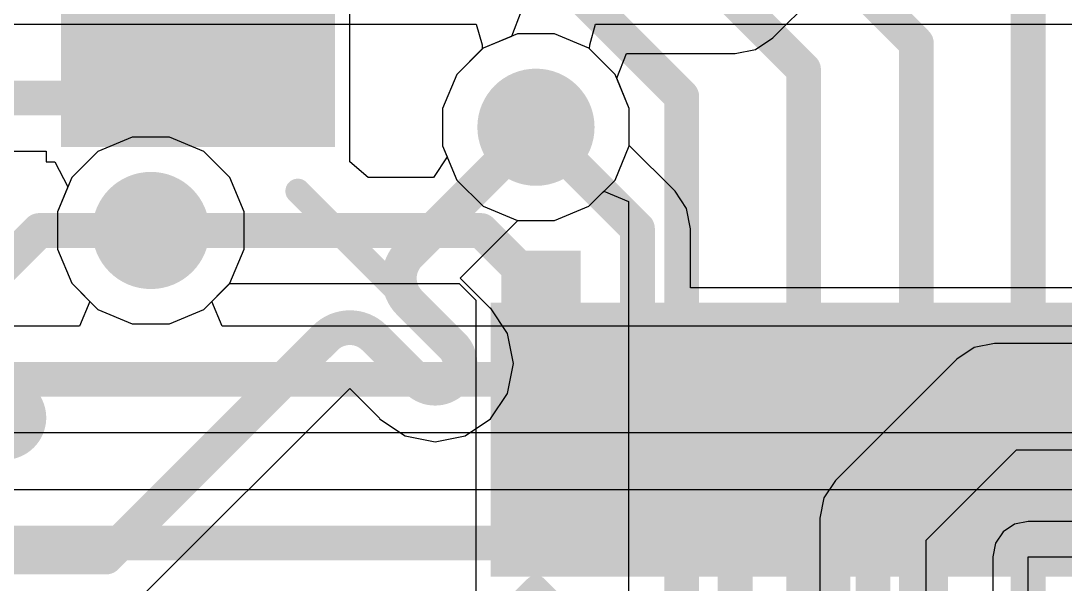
# Model space of a CAD drawing. Header units: inches. Extents: x -3 to 128, y -12 to 41.
# Drawn here: x 91.38 to 96.73, y 12.07 to 14.95 of the extents above; entities that cross this region are included whole.
import ezdxf

# ---------------------------------------------------------------- set-up
doc = ezdxf.new("R2010")
doc.units = ezdxf.units.IN
for name, color, linetype in [('Bottom Layer', 5, 'Continuous'), ('Layer 1', 16, 'Continuous'), ('Layer 2', 76, 'Continuous'), ('Top Layer', 1, 'Continuous'), ('Top Overlay', 2, 'Continuous'), ('Top Paste', 8, 'Continuous'), ('Top Solder', 216, 'Continuous'), ('Via Holes', 16, 'Continuous')]:
    doc.layers.add(name, color=color, linetype=linetype)

msp = doc.modelspace()

# ---------------------------------------------------------------- hatches: boundary and pattern name
at = {"layer": 'Bottom Layer'}
h = msp.add_hatch(color=5, dxfattribs=at)
edge = h.paths.add_edge_path()
edge.add_arc((94.02032249999999, 14.40906694), 0.2999994, 0, 360)
h = msp.add_hatch(color=5, dxfattribs=at)
edge = h.paths.add_edge_path()
edge.add_arc((92.04889642, 13.88034054), 0.2999994, 0, 360)
at = {"layer": 'Layer 1'}
h = msp.add_hatch(color=16, dxfattribs=at)
edge = h.paths.add_edge_path()
edge.add_arc((94.02032249999999, 14.40906694), 0.2999994, 0, 360)
h = msp.add_hatch(color=16, dxfattribs=at)
edge = h.paths.add_edge_path()
edge.add_arc((92.04889642, 13.88034054), 0.2999994, 0, 360)
at = {"layer": 'Layer 2'}
h = msp.add_hatch(color=76, dxfattribs=at)
edge = h.paths.add_edge_path()
edge.add_arc((94.02032249999999, 14.40906694), 0.2999994, 0, 360)
h = msp.add_hatch(color=76, dxfattribs=at)
edge = h.paths.add_edge_path()
edge.add_arc((92.04889642, 13.88034054), 0.2999994, 0, 360)
at = {"layer": 'Top Layer'}
for points in [[(92.89012283, 14.90906848), (91.69012269, 14.90906848), (91.69012269, 15.20906788), (92.89012283, 15.20906788)], [(92.89012283, 14.40906694), (91.69012269, 14.40906694), (91.69012269, 14.70906634), (92.89012283, 14.70906634)], [(93.89012209999999, 12.20906753), (93.89012209999999, 13.40906767), (94.1901215, 13.40906767), (94.1901215, 12.20906753)], [(94.39012109999999, 12.20906753), (94.39012109999999, 13.40906767), (94.69012049999999, 13.40906767), (94.69012049999999, 12.20906753)], [(94.89012264, 12.20906753), (94.89012264, 13.40906767), (95.19012203999999, 13.40906767), (95.19012203999999, 12.20906753)], [(95.39012163999999, 12.20906753), (95.39012163999999, 13.40906767), (95.69012104, 13.40906767), (95.69012104, 12.20906753)], [(95.89012318, 12.20906753), (95.89012318, 13.40906767), (96.19012258, 13.40906767), (96.19012258, 12.20906753)], [(96.39012218, 12.20906753), (96.39012218, 13.40906767), (96.69012158, 13.40906767), (96.69012158, 12.20906753)]]:
    msp.add_hatch(color=1, dxfattribs=at).paths.add_polyline_path(points)
h = msp.add_hatch(color=1, dxfattribs=at)
edge = h.paths.add_edge_path()
edge.add_arc((94.02032249999999, 14.40906694), 0.2999994, 0, 360)
h = msp.add_hatch(color=1, dxfattribs=at)
edge = h.paths.add_edge_path()
edge.add_arc((92.04889642, 13.88034054), 0.2999994, 0, 360)
at = {"layer": 'Top Overlay'}
msp.add_hatch(color=2, dxfattribs=at).paths.add_polyline_path([(94.24887932, 13.49787496), (94.24887932, 13.77727496), (93.84247932, 13.77727496), (93.84247932, 13.49787496)])
at = {"layer": 'Top Paste'}
for points in [[(92.89012283, 14.90906848), (91.69012269, 14.90906848), (91.69012269, 15.20906788), (92.89012283, 15.20906788)], [(92.89012283, 14.40906694), (91.69012269, 14.40906694), (91.69012269, 14.70906634), (92.89012283, 14.70906634)], [(93.89012209999999, 12.20906753), (93.89012209999999, 13.40906767), (94.1901215, 13.40906767), (94.1901215, 12.20906753)], [(94.39012109999999, 12.20906753), (94.39012109999999, 13.40906767), (94.69012049999999, 13.40906767), (94.69012049999999, 12.20906753)], [(94.89012264, 12.20906753), (94.89012264, 13.40906767), (95.19012203999999, 13.40906767), (95.19012203999999, 12.20906753)], [(95.39012163999999, 12.20906753), (95.39012163999999, 13.40906767), (95.69012104, 13.40906767), (95.69012104, 12.20906753)], [(95.89012318, 12.20906753), (95.89012318, 13.40906767), (96.19012258, 13.40906767), (96.19012258, 12.20906753)], [(96.39012218, 12.20906753), (96.39012218, 13.40906767), (96.69012158, 13.40906767), (96.69012158, 12.20906753)]]:
    msp.add_hatch(color=8, dxfattribs=at).paths.add_polyline_path(points)
at = {"layer": 'Top Solder'}
for points in [[(92.99172282999999, 14.80746848), (91.58852268999999, 14.80746848), (91.58852268999999, 15.31066788), (92.99172282999999, 15.31066788)], [(92.99172282999999, 14.30746694), (91.58852268999999, 14.30746694), (91.58852268999999, 14.81066634), (92.99172282999999, 14.81066634)], [(93.7885221, 12.10746753), (93.7885221, 13.51066767), (94.2917215, 13.51066767), (94.2917215, 12.10746753)], [(94.28852109999998, 12.10746753), (94.28852109999998, 13.51066767), (94.7917205, 13.51066767), (94.7917205, 12.10746753)], [(94.78852264, 12.10746753), (94.78852264, 13.51066767), (95.29172204, 13.51066767), (95.29172204, 12.10746753)], [(95.28852164, 12.10746753), (95.28852164, 13.51066767), (95.79172103999998, 13.51066767), (95.79172103999998, 12.10746753)], [(95.78852318, 12.10746753), (95.78852318, 13.51066767), (96.29172258, 13.51066767), (96.29172258, 12.10746753)], [(96.28852218, 12.10746753), (96.28852218, 13.51066767), (96.79172158, 13.51066767), (96.79172158, 12.10746753)]]:
    msp.add_hatch(color=216, dxfattribs=at).paths.add_polyline_path(points)
at = {"layer": 'Via Holes'}
h = msp.add_hatch(color=7, dxfattribs=at)
edge = h.paths.add_edge_path()
edge.add_arc((94.02032249999999, 14.40906694), 0.1499997, 0, 360)
h = msp.add_hatch(color=7, dxfattribs=at)
edge = h.paths.add_edge_path()
edge.add_arc((92.04889642, 13.88034054), 0.1499997, 0, 360)

# ---------------------------------------------------------------- linework, layer by layer
at = {"layer": 'Bottom Layer'}
for p, q in [((93.94407678, 15.0041991), (93.89453916, 14.87413078)), ((93.89453916, 14.87413078), (93.74967025999999, 14.81412582)), ((93.74967025999999, 14.81412582), (93.61526362, 14.67971918)), ((93.61526362, 14.67971918), (93.5425231, 14.50410612)), ((93.5425231, 14.50410612), (93.5425231, 14.31402776)), ((91.95385724, 14.35813994), (91.77824417999999, 14.28539942)), ((92.14393559999999, 14.35813994), (91.95385724, 14.35813994)), ((92.31954866, 14.28539942), (92.14393559999999, 14.35813994)), ((91.77824417999999, 14.28539942), (91.64383753999999, 14.15099278)), ((92.45395529999999, 14.15099278), (92.31954866, 14.28539942)), ((93.5425231, 14.31402776), (93.61526362, 14.1384147)), ((91.64383753999999, 14.15099278), (91.57109702, 13.97537972)), ((92.52669582, 13.97537972), (92.45395529999999, 14.15099278)), ((93.61526362, 14.1384147), (93.74967025999999, 14.00400806)), ((94.29097474, 14.00400806), (94.36777164, 14.08080496)), ((94.36777164, 14.08080496), (94.49477164, 14.02819902)), ((94.49477164, 14.02819902), (94.49477164, 11.0569121)), ((91.57109702, 13.97537972), (91.57109702, 13.78530136)), ((92.52669582, 13.78530136), (92.52669582, 13.97537972)), ((93.74967025999999, 14.00400806), (93.92528331999999, 13.93126754)), ((94.11536167999999, 13.93126754), (94.29097474, 14.00400806)), ((93.92528331999999, 13.93126754), (94.11536167999999, 13.93126754)), ((91.57109702, 13.78530136), (91.64383753999999, 13.6096883)), ((92.45395529999999, 13.6096883), (92.52669582, 13.78530136)), ((91.64383753999999, 13.6096883), (91.77824417999999, 13.47528166)), ((92.31954866, 13.47528166), (92.45395529999999, 13.6096883)), ((91.77824417999999, 13.47528166), (91.95385724, 13.40254114)), ((92.14393559999999, 13.40254114), (92.31954866, 13.47528166)), ((91.95385724, 13.40254114), (92.14393559999999, 13.40254114))]:
    msp.add_line(p, q, dxfattribs=at)
for points in [[(92.64572276, 18.16106096, 0.1778, 0.1778, 0), (95.96779638, 14.83898734, 0.1778, 0.1778, 0)], [(92.29012276, 17.80471674, 0.1778, 0.1778, 0), (95.39012163999999, 14.70471786, 0.1778, 0.1778, 0)], [(91.72342336, 17.6094136, 0.1778, 0.1778, 0), (94.76669641999999, 14.56614054, 0.1778, 0.1778, 0)], [(96.54012188, 9.62173844, 0.1778, 0.1778, 0), (96.54012188, 15.6605224, 0.1778, 0.1778, 0)], [(95.96779638, 8.818440579999999, 0.1778, 0.1778, 0), (95.96779638, 14.83898734, 0.1778, 0.1778, 0)], [(95.39012163999999, 8.15151278, 0.1778, 0.1778, 0), (95.39012163999999, 14.70471786, 0.1778, 0.1778, 0)], [(94.76669641999999, 7.68274054, 0.1778, 0.1778, 0), (94.76669641999999, 14.56614054, 0.1778, 0.1778, 0)]]:
    msp.add_lwpolyline(points, format="xyseb", dxfattribs=at)
for points in [[(95.92334638, 14.83898734, 0.08889999999999999, 0.08889999999999999, 1), (96.01224638, 14.83898734, 0.08889999999999999, 0.08889999999999999, 1)], [(95.92334638, 14.83898734, 0.08889999999999999, 0.08889999999999999, 1), (96.01224638, 14.83898734, 0.08889999999999999, 0.08889999999999999, 1)], [(95.34567163999999, 14.70471786, 0.08889999999999999, 0.08889999999999999, 1), (95.43457163999999, 14.70471786, 0.08889999999999999, 0.08889999999999999, 1)], [(95.34567163999999, 14.70471786, 0.08889999999999999, 0.08889999999999999, 1), (95.43457163999999, 14.70471786, 0.08889999999999999, 0.08889999999999999, 1)], [(94.72224641999999, 14.56614054, 0.08889999999999999, 0.08889999999999999, 1), (94.81114641999999, 14.56614054, 0.08889999999999999, 0.08889999999999999, 1)], [(94.72224641999999, 14.56614054, 0.08889999999999999, 0.08889999999999999, 1), (94.81114641999999, 14.56614054, 0.08889999999999999, 0.08889999999999999, 1)]]:
    msp.add_lwpolyline(points, format="xyseb", close=True, dxfattribs=at)
at = {"layer": 'Layer 1'}
for p, q in [((87.85902417999999, 14.9371431), (93.71479098, 14.9371431)), ((93.71479098, 14.9371431), (93.74473757999999, 14.83151466)), ((94.29590741999999, 14.83151466), (94.32585402, 14.9371431)), ((94.32585402, 14.9371431), (96.89888164, 14.9371431)), ((93.74568754, 14.8101431), (93.61526362, 14.67971918)), ((93.74473757999999, 14.83151466), (93.74568754, 14.8101431)), ((94.29495745999999, 14.8101431), (94.29590741999999, 14.83151466)), ((94.42538137999999, 14.67971918), (94.29495745999999, 14.8101431)), ((93.61526362, 14.67971918), (93.5425231, 14.50410612)), ((94.49812189999999, 14.50410612), (94.42538137999999, 14.67971918)), ((93.5425231, 14.50410612), (93.5425231, 14.31402776)), ((94.49812189999999, 14.31402776), (94.49812189999999, 14.50410612)), ((91.95385724, 14.35813994), (91.77824417999999, 14.28539942)), ((92.14393559999999, 14.35813994), (91.95385724, 14.35813994)), ((92.31954866, 14.28539942), (92.14393559999999, 14.35813994)), ((91.77824417999999, 14.28539942), (91.64383753999999, 14.15099278)), ((92.45395529999999, 14.15099278), (92.31954866, 14.28539942)), ((93.5425231, 14.31402776), (93.61526362, 14.1384147)), ((94.42538137999999, 14.1384147), (94.49812189999999, 14.31402776)), ((91.64383753999999, 14.15099278), (91.57109702, 13.97537972)), ((92.52669582, 13.97537972), (92.45395529999999, 14.15099278)), ((93.61526362, 14.1384147), (93.74967025999999, 14.00400806)), ((94.29097474, 14.00400806), (94.42538137999999, 14.1384147)), ((91.57109702, 13.97537972), (91.57109702, 13.78530136)), ((92.52669582, 13.78530136), (92.52669582, 13.97537972)), ((93.74967025999999, 14.00400806), (93.92528331999999, 13.93126754)), ((94.11536167999999, 13.93126754), (94.29097474, 14.00400806)), ((93.92528331999999, 13.93126754), (94.11536167999999, 13.93126754)), ((91.57109702, 13.78530136), (91.64383753999999, 13.6096883)), ((92.45395529999999, 13.6096883), (92.52669582, 13.78530136)), ((91.64383753999999, 13.6096883), (91.73626052, 13.51726532)), ((92.36153232, 13.51726532), (92.45395529999999, 13.6096883)), ((91.73626052, 13.51726532), (91.68365458, 13.39026532)), ((92.41413825999999, 13.39026532), (92.36153232, 13.51726532)), ((91.68365458, 13.39026532), (72.39649732, 13.39026532)), ((97.57506011999999, 13.39026532), (92.41413825999999, 13.39026532)), ((72.30237254, 12.84641576), (97.68769642, 12.84641576)), ((99.88642456, 12.55202976), (71.95483704, 12.55202976))]:
    msp.add_line(p, q, dxfattribs=at)
for points in [[(73.20566004, 13.11834054, 0.1778, 0.1778, 0), (97.68769642, 13.11834054, 0.1778, 0.1778, 0)], [(66.60705754, 12.28010498, 0.1778, 0.1778, 0), (99.99906085999999, 12.28010498, 0.1778, 0.1778, 0)]]:
    msp.add_lwpolyline(points, format="xyseb", dxfattribs=at)
at = {"layer": 'Layer 2'}
for p, q in [((95.23240288, 14.86678764), (95.94688456, 15.58126932)), ((95.14418359999999, 14.80784186), (95.23240288, 14.86678764)), ((95.04012234, 14.7871434), (95.14418359999999, 14.80784186)), ((94.4334916, 14.6601434), (94.48389282, 14.7871434)), ((94.48389282, 14.7871434), (95.04012234, 14.7871434)), ((94.49812189999999, 14.50410612), (94.4334916, 14.6601434)), ((94.49812189999999, 14.31402776), (94.49812189999999, 14.50410612)), ((94.42538137999999, 14.1384147), (94.49812189999999, 14.31402776)), ((94.29097474, 14.00400806), (94.42538137999999, 14.1384147)), ((94.11536167999999, 13.93126754), (94.29097474, 14.00400806)), ((93.63178377999999, 13.63596714), (93.92708418, 13.93126754)), ((93.92708418, 13.93126754), (94.11536167999999, 13.93126754)), ((93.7860837, 13.48166722), (93.63178377999999, 13.63596714)), ((93.78784392, 13.48342744), (93.7860837, 13.48166722)), ((93.87485923999999, 13.3531991), (93.78784392, 13.48342744)), ((93.90541544, 13.19958498), (93.87485923999999, 13.3531991)), ((96.26343967999999, 13.28025538), (96.1752204, 13.2213096)), ((96.36750094, 13.30095638), (96.26343967999999, 13.28025538)), ((96.36751363999998, 13.30095384), (96.36750094, 13.30095638)), ((99.26107402, 13.30095384), (96.36751363999998, 13.30095384)), ((96.1752204, 13.2213096), (95.55343855999999, 12.59952776)), ((93.87485923999999, 13.04597086), (93.90541544, 13.19958498)), ((92.01145935999999, 12.01564272), (93.06761675999999, 13.07180012)), ((93.06761675999999, 13.07180012), (93.22191667999999, 12.9175002)), ((93.787849, 12.91574252), (93.87485923999999, 13.04597086)), ((93.22191667999999, 12.9175002), (93.220159, 12.91574252)), ((93.220159, 12.91574252), (93.35038734, 12.8287272)), ((93.65761558, 12.8287272), (93.78783375999998, 12.91573236)), ((93.78783375999998, 12.91573236), (93.787849, 12.91574252)), ((93.35038734, 12.8287272), (93.50400146, 12.798171)), ((93.50400146, 12.798171), (93.65761558, 12.8287272)), ((96.01764388, 12.29461092), (96.48013723999999, 12.75710428)), ((96.48013723999999, 12.75710428), (99.37371032, 12.75710428)), ((95.55343855999999, 12.59952776), (95.49449277999999, 12.51130848)), ((95.49449277999999, 12.51130848), (95.47379432, 12.40724722)), ((95.47379432, 12.40724722), (95.47379432, 9.777117859999999)), ((96.4707494, 12.37654878), (96.4119357, 12.33725244)), ((96.54012188, 12.3903486), (96.4707494, 12.37654878)), ((102.51666568, 12.3903486), (96.54012188, 12.3903486)), ((96.4119357, 12.33725244), (96.37263936, 12.27843874)), ((96.01764388, 9.889754159999999), (96.01764388, 12.29461092)), ((96.37263936, 12.27843874), (96.35883953999999, 12.20906626)), ((96.35883953999999, 12.20906626), (96.35883953999999, 9.97040678)), ((96.54012188, 9.97040678), (96.54012188, 12.20906626)), ((96.54012188, 12.20906626), (102.69012228, 12.20906626))]:
    msp.add_line(p, q, dxfattribs=at)
for points in [[(93.99576578, 14.38451022, 0.1778, 0.1778, 0), (94.02032249999999, 14.40906694, 0.1778, 0.1778, 0)], [(93.37294508, 13.76168952, 0.1778, 0.1778, 0), (93.99576578, 14.38451022, 0.1778, 0.1778, 0)], [(91.12339916, 13.5265414, 0.1778, 0.1778, 0), (91.4771983, 13.88034054, 0.1778, 0.1778, 0)], [(91.4771983, 13.88034054, 0.1778, 0.1778, 0), (91.75757874, 13.88034054, 0.1778, 0.1778, 0)], [(91.75757874, 13.88034054, 0.1778, 0.1778, 0), (92.04889642, 13.88034054, 0.1778, 0.1778, 0)], [(93.37294508, 13.51024476, 0.1778, 0.1778, -0.4142076450518962), (93.37294508, 13.76168952, 0.1778, 0.1778, 0)], [(93.37294508, 13.51024476, 0.1778, 0.1778, 0), (93.59380316, 13.28938668, 0.1778, 0.1778, 0)], [(92.94189438, 13.33063882, 0.1778, 0.1778, -0.4142076449921211), (93.19333913999999, 13.33063882, 0.1778, 0.1778, 0)], [(92.69941836, 13.0881628, 0.1778, 0.1778, 0), (92.94189438, 13.33063882, 0.1778, 0.1778, 0)], [(93.1933366, 13.33063628, 0.1778, 0.1778, 0), (93.19333913999999, 13.33063882, 0.1778, 0.1778, 0)], [(93.19333913999999, 13.33063882, 0.1778, 0.1778, 0), (93.41419721999999, 13.10978074, 0.1778, 0.1778, 0)], [(91.12339916, 13.27509664, 0.1778, 0.1778, 0), (91.38724927999999, 13.01124652, 0.1778, 0.1778, 0)], [(93.59380316, 13.28938668, 0.1778, 0.1778, -0.4142135623730951), (93.59380316, 13.10978328, 0.1778, 0.1778, 0)], [(91.81917881999999, 12.20792326, 0.1778, 0.1778, 0), (92.69941836, 13.0881628, 0.1778, 0.1778, 0)], [(93.59380062, 13.10978074, 0.1778, 0.1778, -0.4142052780466667), (93.41419975999999, 13.10978328, 0.1778, 0.1778, 0)], [(93.59380062, 13.10978074, 0.1778, 0.1778, 0), (93.59380316, 13.10978328, 0.1778, 0.1778, 0)], [(91.38724927999999, 13.01124652, 0.1778, 0.1778, -0.4142135623730951), (91.38724927999999, 12.83164312, 0.1778, 0.1778, 0)], [(95.74571909999999, 12.40724722, 0.1778, 0.1778, 0), (96.36750094, 13.02902906, 0.1778, 0.1778, 0)], [(96.36750094, 13.02902906, 0.1778, 0.1778, 0), (99.37371032, 13.02902906, 0.1778, 0.1778, 0)], [(91.38724674, 12.83164058, 0.1778, 0.1778, -0.4142052780466667), (91.20764588, 12.83164312, 0.1778, 0.1778, 0)], [(91.38724674, 12.83164058, 0.1778, 0.1778, 0), (91.38724927999999, 12.83164312, 0.1778, 0.1778, 0)], [(95.74571909999999, 9.777117859999999, 0.1778, 0.1778, 0), (95.74571909999999, 12.40724722, 0.1778, 0.1778, 0)], [(74.98727953999999, 12.20792326, 0.1778, 0.1778, 0), (91.81917881999999, 12.20792326, 0.1778, 0.1778, 0)]]:
    msp.add_lwpolyline(points, format="xyseb", dxfattribs=at)
for points in [[(93.9758725, 14.40906694, 0.08889999999999999, 0.08889999999999999, 1), (94.06477249999999, 14.40906694, 0.08889999999999999, 0.08889999999999999, 1)], [(93.95131578, 14.38451022, 0.08889999999999999, 0.08889999999999999, 1), (94.04021578, 14.38451022, 0.08889999999999999, 0.08889999999999999, 1)], [(93.95131578, 14.38451022, 0.08889999999999999, 0.08889999999999999, 1), (94.04021578, 14.38451022, 0.08889999999999999, 0.08889999999999999, 1)], [(91.4327483, 13.88034054, 0.08889999999999999, 0.08889999999999999, 1), (91.5216483, 13.88034054, 0.08889999999999999, 0.08889999999999999, 1)], [(91.4327483, 13.88034054, 0.08889999999999999, 0.08889999999999999, 1), (91.5216483, 13.88034054, 0.08889999999999999, 0.08889999999999999, 1)], [(91.71312874, 13.88034054, 0.08889999999999999, 0.08889999999999999, 1), (91.80202874, 13.88034054, 0.08889999999999999, 0.08889999999999999, 1)], [(91.71312874, 13.88034054, 0.08889999999999999, 0.08889999999999999, 1), (91.80202874, 13.88034054, 0.08889999999999999, 0.08889999999999999, 1)], [(92.00444642, 13.88034054, 0.08889999999999999, 0.08889999999999999, 1), (92.09334642, 13.88034054, 0.08889999999999999, 0.08889999999999999, 1)], [(93.32849508, 13.76168952, 0.08889999999999999, 0.08889999999999999, 1), (93.41739507999999, 13.76168952, 0.08889999999999999, 0.08889999999999999, 1)], [(93.32849508, 13.76168952, 0.08889999999999999, 0.08889999999999999, 1), (93.41739507999999, 13.76168952, 0.08889999999999999, 0.08889999999999999, 1)], [(93.32849508, 13.51024476, 0.08889999999999999, 0.08889999999999999, 1), (93.41739507999999, 13.51024476, 0.08889999999999999, 0.08889999999999999, 1)], [(93.32849508, 13.51024476, 0.08889999999999999, 0.08889999999999999, 1), (93.41739507999999, 13.51024476, 0.08889999999999999, 0.08889999999999999, 1)], [(92.89744438, 13.33063882, 0.08889999999999999, 0.08889999999999999, 1), (92.98634438, 13.33063882, 0.08889999999999999, 0.08889999999999999, 1)], [(92.89744438, 13.33063882, 0.08889999999999999, 0.08889999999999999, 1), (92.98634438, 13.33063882, 0.08889999999999999, 0.08889999999999999, 1)], [(93.1488866, 13.33063628, 0.08889999999999999, 0.08889999999999999, 1), (93.23778659999999, 13.33063628, 0.08889999999999999, 0.08889999999999999, 1)], [(93.14888914, 13.33063882, 0.08889999999999999, 0.08889999999999999, 1), (93.23778913999999, 13.33063882, 0.08889999999999999, 0.08889999999999999, 1)], [(93.14888914, 13.33063882, 0.08889999999999999, 0.08889999999999999, 1), (93.23778913999999, 13.33063882, 0.08889999999999999, 0.08889999999999999, 1)], [(93.14888914, 13.33063882, 0.08889999999999999, 0.08889999999999999, 1), (93.23778913999999, 13.33063882, 0.08889999999999999, 0.08889999999999999, 1)], [(93.54935316, 13.28938668, 0.08889999999999999, 0.08889999999999999, 1), (93.63825315999999, 13.28938668, 0.08889999999999999, 0.08889999999999999, 1)], [(93.54935316, 13.28938668, 0.08889999999999999, 0.08889999999999999, 1), (93.63825315999999, 13.28938668, 0.08889999999999999, 0.08889999999999999, 1)], [(92.65496836, 13.0881628, 0.08889999999999999, 0.08889999999999999, 1), (92.74386836, 13.0881628, 0.08889999999999999, 0.08889999999999999, 1)], [(92.65496836, 13.0881628, 0.08889999999999999, 0.08889999999999999, 1), (92.74386836, 13.0881628, 0.08889999999999999, 0.08889999999999999, 1)], [(93.36974722, 13.10978074, 0.08889999999999999, 0.08889999999999999, 1), (93.45864721999999, 13.10978074, 0.08889999999999999, 0.08889999999999999, 1)], [(93.36974975999999, 13.10978328, 0.08889999999999999, 0.08889999999999999, 1), (93.45864976, 13.10978328, 0.08889999999999999, 0.08889999999999999, 1)], [(93.54935061999998, 13.10978074, 0.08889999999999999, 0.08889999999999999, 1), (93.63825062, 13.10978074, 0.08889999999999999, 0.08889999999999999, 1)], [(93.54935061999998, 13.10978074, 0.08889999999999999, 0.08889999999999999, 1), (93.63825062, 13.10978074, 0.08889999999999999, 0.08889999999999999, 1)], [(93.54935316, 13.10978328, 0.08889999999999999, 0.08889999999999999, 1), (93.63825315999999, 13.10978328, 0.08889999999999999, 0.08889999999999999, 1)], [(93.54935316, 13.10978328, 0.08889999999999999, 0.08889999999999999, 1), (93.63825315999999, 13.10978328, 0.08889999999999999, 0.08889999999999999, 1)], [(91.34279928, 13.01124652, 0.08889999999999999, 0.08889999999999999, 1), (91.43169927999999, 13.01124652, 0.08889999999999999, 0.08889999999999999, 1)], [(91.34279928, 13.01124652, 0.08889999999999999, 0.08889999999999999, 1), (91.43169927999999, 13.01124652, 0.08889999999999999, 0.08889999999999999, 1)], [(96.32305093999999, 13.02902906, 0.08889999999999999, 0.08889999999999999, 1), (96.41195094, 13.02902906, 0.08889999999999999, 0.08889999999999999, 1)], [(96.32305093999999, 13.02902906, 0.08889999999999999, 0.08889999999999999, 1), (96.41195094, 13.02902906, 0.08889999999999999, 0.08889999999999999, 1)], [(91.34279674, 12.83164058, 0.08889999999999999, 0.08889999999999999, 1), (91.43169673999999, 12.83164058, 0.08889999999999999, 0.08889999999999999, 1)], [(91.34279674, 12.83164058, 0.08889999999999999, 0.08889999999999999, 1), (91.43169673999999, 12.83164058, 0.08889999999999999, 0.08889999999999999, 1)], [(91.34279928, 12.83164312, 0.08889999999999999, 0.08889999999999999, 1), (91.43169927999999, 12.83164312, 0.08889999999999999, 0.08889999999999999, 1)], [(91.34279928, 12.83164312, 0.08889999999999999, 0.08889999999999999, 1), (91.43169927999999, 12.83164312, 0.08889999999999999, 0.08889999999999999, 1)], [(95.70126909999999, 12.40724722, 0.08889999999999999, 0.08889999999999999, 1), (95.79016909999999, 12.40724722, 0.08889999999999999, 0.08889999999999999, 1)], [(95.70126909999999, 12.40724722, 0.08889999999999999, 0.08889999999999999, 1), (95.79016909999999, 12.40724722, 0.08889999999999999, 0.08889999999999999, 1)], [(91.77472881999999, 12.20792326, 0.08889999999999999, 0.08889999999999999, 1), (91.86362881999999, 12.20792326, 0.08889999999999999, 0.08889999999999999, 1)], [(91.77472881999999, 12.20792326, 0.08889999999999999, 0.08889999999999999, 1), (91.86362881999999, 12.20792326, 0.08889999999999999, 0.08889999999999999, 1)]]:
    msp.add_lwpolyline(points, format="xyseb", close=True, dxfattribs=at)
at = {"layer": 'Top Layer'}
for p, q in [((93.06792156, 14.23126948), (93.06792156, 15.23127002)), ((93.92528331999999, 14.88686634), (93.74967025999999, 14.81412582)), ((94.11536167999999, 14.88686634), (93.92528331999999, 14.88686634)), ((94.29097474, 14.81412582), (94.11536167999999, 14.88686634)), ((93.74967025999999, 14.81412582), (93.61526362, 14.67971918)), ((94.42538137999999, 14.67971918), (94.29097474, 14.81412582)), ((93.61526362, 14.67971918), (93.5425231, 14.50410612)), ((94.49812189999999, 14.50410612), (94.42538137999999, 14.67971918)), ((93.5425231, 14.50410612), (93.5425231, 14.31402776)), ((94.49812189999999, 14.31582862), (94.49812189999999, 14.50410612)), ((90.97238599999999, 14.28714186), (91.51232395999999, 14.28714186)), ((91.51232395999999, 14.28714186), (91.51232395999999, 14.23126694)), ((93.5425231, 14.31402776), (93.56578696, 14.25786328)), ((94.73240134, 14.08154918), (94.49812189999999, 14.31582862)), ((91.51232395999999, 14.23126694), (91.55817603999999, 14.23126694)), ((91.55817603999999, 14.23126694), (91.62448273999999, 14.1042644)), ((93.16219874, 14.15226532), (93.06792156, 14.23126948)), ((93.56578696, 14.25786328), (93.4952283, 14.15226532)), ((93.4952283, 14.15226532), (93.16219874, 14.15226532)), ((91.62448273999999, 14.1042644), (91.57109702, 13.97537972)), ((94.79134712, 13.9933299), (94.73240134, 14.08154918)), ((91.57109702, 13.97537972), (91.57109702, 13.78530136)), ((94.81204811999999, 13.88926864), (94.79134712, 13.9933299)), ((94.81204558, 13.88925594), (94.81204811999999, 13.88926864)), ((94.81204558, 13.5868664), (94.81204558, 13.88925594)), ((91.57109702, 13.78530136), (91.64383753999999, 13.6096883)), ((91.64383753999999, 13.6096883), (91.77824417999999, 13.47528166)), ((92.31954866, 13.47528166), (92.45268275999999, 13.60841576)), ((92.45268275999999, 13.60841576), (93.62677998, 13.60841576)), ((93.62677998, 13.60841576), (93.7123221, 13.52287364)), ((96.7681961, 13.5868664), (94.81204558, 13.5868664)), ((91.77824417999999, 13.47528166), (91.95385724, 13.40254114)), ((92.14393559999999, 13.40254114), (92.31954866, 13.47528166)), ((93.7123221, 13.52287364), (93.7123221, 12.0312688)), ((91.95385724, 13.40254114), (92.14393559999999, 13.40254114))]:
    msp.add_line(p, q, dxfattribs=at)
for points in [[(90.84222878, 14.55906664, 0.1778, 0.1778, 0), (92.29012276, 14.55906664, 0.1778, 0.1778, 0)], [(94.02032249999999, 14.40906694, 0.1778, 0.1778, 0), (94.5401208, 13.88926864, 0.1778, 0.1778, 0)], [(92.04889642, 13.88034054, 0.1778, 0.1778, 0), (93.73941628, 13.88034054, 0.1778, 0.1778, 0)], [(93.73941628, 13.88034054, 0.1778, 0.1778, 0), (94.0401218, 13.57963502, 0.1778, 0.1778, 0)], [(94.5401208, 12.8090676, 0.1778, 0.1778, 0), (94.5401208, 13.88926864, 0.1778, 0.1778, 0)], [(94.0401218, 12.8090676, 0.1778, 0.1778, 0), (94.0401218, 13.57963502, 0.1778, 0.1778, 0)], [(95.04012234, 11.79156646, 0.1778, 0.1778, 0), (95.04012234, 12.8090676, 0.1778, 0.1778, 0)], [(95.54012133999998, 11.34316248, 0.1778, 0.1778, 0), (95.54012133999998, 12.8090676, 0.1778, 0.1778, 0)], [(96.04012288, 11.13605342, 0.1778, 0.1778, 0), (96.04012288, 12.8090676, 0.1778, 0.1778, 0)], [(96.54012188, 10.9289469, 0.1778, 0.1778, 0), (96.54012188, 12.8090676, 0.1778, 0.1778, 0)]]:
    msp.add_lwpolyline(points, format="xyseb", dxfattribs=at)
for points in [[(92.24567276, 14.55906664, 0.08889999999999999, 0.08889999999999999, 1), (92.33457276, 14.55906664, 0.08889999999999999, 0.08889999999999999, 1)], [(93.9758725, 14.40906694, 0.08889999999999999, 0.08889999999999999, 1), (94.06477249999999, 14.40906694, 0.08889999999999999, 0.08889999999999999, 1)], [(92.00444642, 13.88034054, 0.08889999999999999, 0.08889999999999999, 1), (92.09334642, 13.88034054, 0.08889999999999999, 0.08889999999999999, 1)], [(93.69496627999999, 13.88034054, 0.08889999999999999, 0.08889999999999999, 1), (93.78386628, 13.88034054, 0.08889999999999999, 0.08889999999999999, 1)], [(93.69496627999999, 13.88034054, 0.08889999999999999, 0.08889999999999999, 1), (93.78386628, 13.88034054, 0.08889999999999999, 0.08889999999999999, 1)], [(94.4956708, 13.88926864, 0.08889999999999999, 0.08889999999999999, 1), (94.5845708, 13.88926864, 0.08889999999999999, 0.08889999999999999, 1)], [(94.4956708, 13.88926864, 0.08889999999999999, 0.08889999999999999, 1), (94.5845708, 13.88926864, 0.08889999999999999, 0.08889999999999999, 1)], [(93.9956718, 13.57963502, 0.08889999999999999, 0.08889999999999999, 1), (94.08457179999999, 13.57963502, 0.08889999999999999, 0.08889999999999999, 1)], [(93.9956718, 13.57963502, 0.08889999999999999, 0.08889999999999999, 1), (94.08457179999999, 13.57963502, 0.08889999999999999, 0.08889999999999999, 1)], [(93.9956718, 12.8090676, 0.08889999999999999, 0.08889999999999999, 1), (94.08457179999999, 12.8090676, 0.08889999999999999, 0.08889999999999999, 1)], [(94.4956708, 12.8090676, 0.08889999999999999, 0.08889999999999999, 1), (94.5845708, 12.8090676, 0.08889999999999999, 0.08889999999999999, 1)], [(94.99567234, 12.8090676, 0.08889999999999999, 0.08889999999999999, 1), (95.08457234, 12.8090676, 0.08889999999999999, 0.08889999999999999, 1)], [(95.49567133999999, 12.8090676, 0.08889999999999999, 0.08889999999999999, 1), (95.58457134, 12.8090676, 0.08889999999999999, 0.08889999999999999, 1)], [(95.99567288, 12.8090676, 0.08889999999999999, 0.08889999999999999, 1), (96.08457288, 12.8090676, 0.08889999999999999, 0.08889999999999999, 1)], [(96.49567188, 12.8090676, 0.08889999999999999, 0.08889999999999999, 1), (96.58457188, 12.8090676, 0.08889999999999999, 0.08889999999999999, 1)]]:
    msp.add_lwpolyline(points, format="xyseb", close=True, dxfattribs=at)
at = {"layer": 'Top Overlay'}
for points in [[(92.80112249999999, 14.08206734, 0.127, 0.127, 0), (93.56312249999999, 13.32006734, 0.127, 0.127, 0)], [(93.8933225, 11.92306734, 0.127, 0.127, 0), (94.02032249999999, 12.05006734, 0.127, 0.127, 0)], [(94.02032249999999, 12.05006734, 0.127, 0.127, 0), (94.14732249999999, 11.92306734, 0.127, 0.127, 0)]]:
    msp.add_lwpolyline(points, format="xyseb", dxfattribs=at)
for points in [[(92.76937249999999, 14.08206734, 0.0635, 0.0635, 1), (92.8328725, 14.08206734, 0.0635, 0.0635, 1)], [(93.53137249999999, 13.32006734, 0.0635, 0.0635, 1), (93.5948725, 13.32006734, 0.0635, 0.0635, 1)], [(93.98857249999999, 12.05006734, 0.0635, 0.0635, 1), (94.0520725, 12.05006734, 0.0635, 0.0635, 1)], [(93.98857249999999, 12.05006734, 0.0635, 0.0635, 1), (94.0520725, 12.05006734, 0.0635, 0.0635, 1)]]:
    msp.add_lwpolyline(points, format="xyseb", close=True, dxfattribs=at)

doc.saveas('drawing.dxf')
